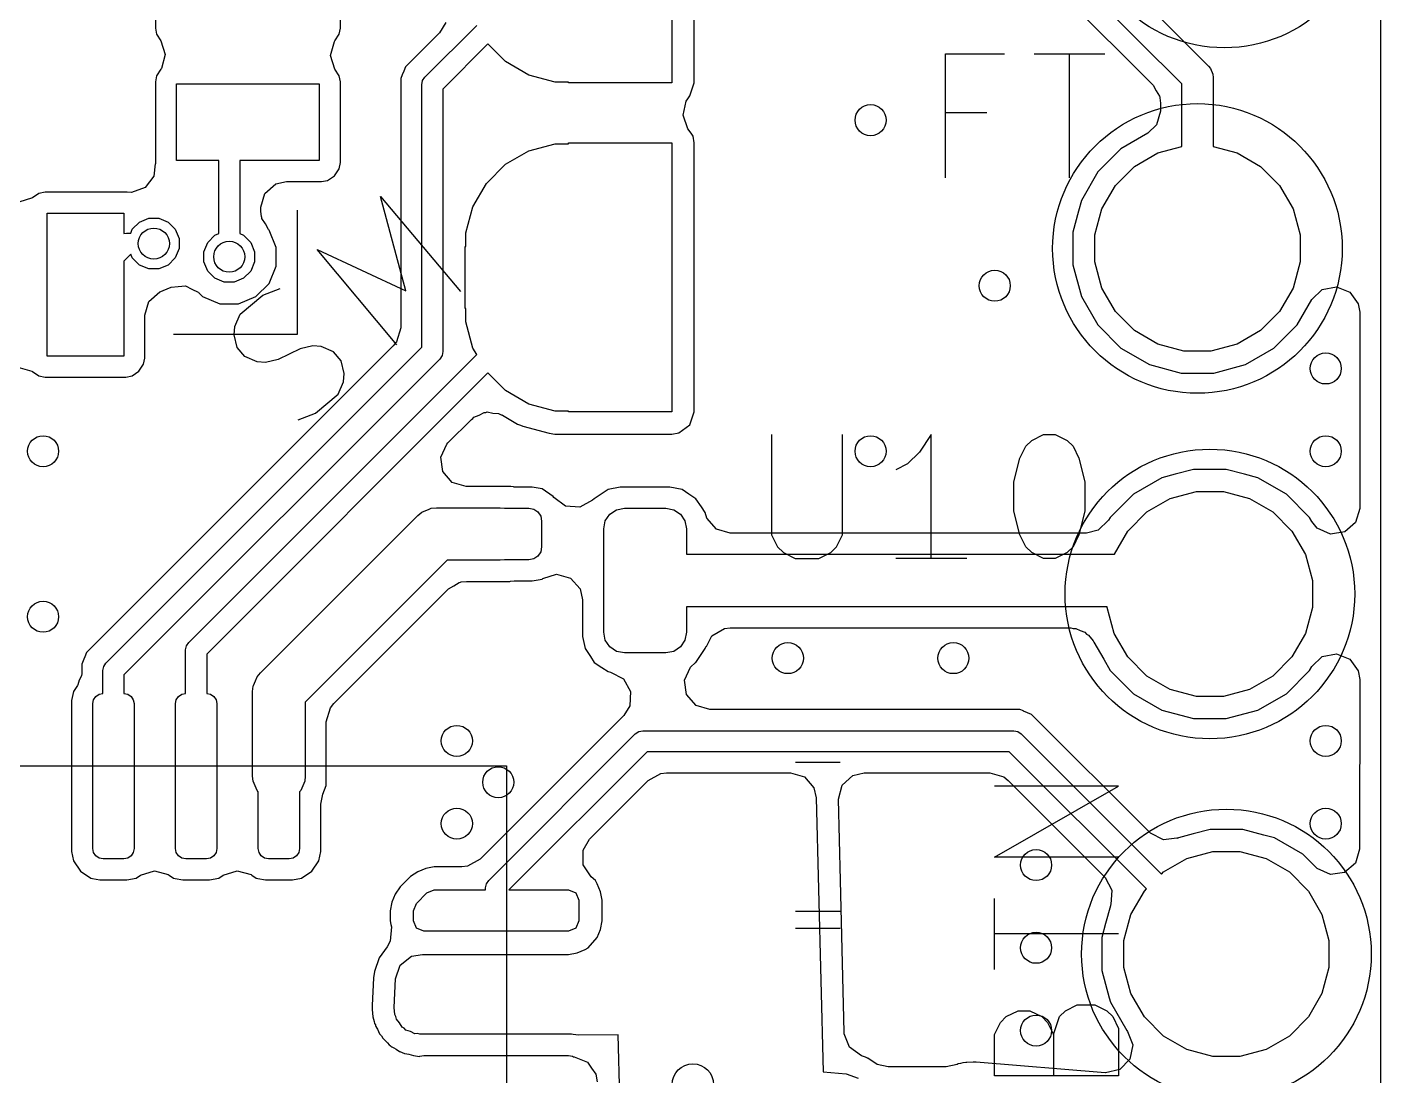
# Model space of a CAD drawing. Extents: x -28 to 25.3, y -6.8 to 48.4.
# Drawn here: x 18.71 to 25.25, y 10.62 to 15.69 of the extents above; entities that cross this region are included whole.
import ezdxf

# ---------------------------------------------------------------- set-up
doc = ezdxf.new("R2010")
doc.units = 0
doc.layers.add('BLACK', color=7, linetype='CONTINUOUS')

msp = doc.modelspace()

# ---------------------------------------------------------------- linework, layer by layer
at = {"layer": 'BLACK', "linetype": 'CONTINUOUS'}
for p, q in [((25.251147, 28.079981), (25.248473, 8.678275)), ((22.961454, 16.959184), (24.418214, 15.502423)), ((24.288132, 15.416979), (22.876008, 16.829102)), ((21.824331, 16.721502), (21.824331, 15.421502)), ((22.870037, 16.690683), (24.149713, 15.411007)), ((21.931431, 15.421502), (21.931431, 16.603002)), ((19.327232, 16.076561), (19.327232, 15.686452)), ((20.221432, 15.686447), (20.221431, 15.885087)), ((20.731048, 15.713947), (20.700618, 15.664024)), ((19.327232, 15.686452), (19.327233, 15.686444)), ((19.327233, 15.686444), (19.333155, 15.656668)), ((19.333155, 15.656668), (19.333156, 15.656665)), ((19.333156, 15.656665), (19.354052, 15.62539)), ((20.194593, 15.625365), (20.215508, 15.656665)), ((20.215508, 15.656665), (20.221432, 15.686447)), ((20.700618, 15.664024), (20.536307, 15.499712)), ((20.63001, 15.449023), (20.880236, 15.69925)), ((19.354052, 15.62539), (19.374929, 15.558716)), ((20.173734, 15.554289), (20.192219, 15.621669)), ((20.192219, 15.621669), (20.194593, 15.625365)), ((20.934723, 15.610052), (20.716731, 15.39206)), ((21.01995, 15.524825), (20.934723, 15.610052)), ((19.374929, 15.558716), (19.356444, 15.491336)), ((20.194611, 15.487615), (20.173734, 15.554289)), ((21.132989, 15.459562), (21.01995, 15.524825)), ((23.145873, 14.962731), (23.145873, 15.562731)), ((23.145873, 15.562731), (23.431587, 15.562731)), ((23.574444, 15.562731), (23.917302, 15.562731)), ((23.745873, 14.962731), (23.745873, 15.562731)), ((19.333155, 15.456339), (19.327232, 15.426561)), ((19.354052, 15.487614), (19.333155, 15.45634)), ((19.333155, 15.45634), (19.333155, 15.456339)), ((19.356444, 15.491336), (19.354052, 15.487614)), ((20.215508, 15.456339), (20.194611, 15.487615)), ((20.221431, 15.426556), (20.215508, 15.456339)), ((20.519847, 15.459973), (20.513031, 15.443516)), ((20.520455, 15.46144), (20.519847, 15.459973)), ((20.527388, 15.478178), (20.520455, 15.46144)), ((20.536307, 15.499712), (20.527388, 15.478178)), ((20.618998, 15.432542), (20.63001, 15.449023)), ((21.259068, 15.42578), (21.132989, 15.459562)), ((24.418214, 15.502423), (24.42769, 15.490876)), ((24.42769, 15.490876), (24.439068, 15.463408)), ((24.439068, 15.463408), (24.440532, 15.448542)), ((24.440532, 15.448542), (24.440532, 15.114294)), ((19.327232, 15.426561), (19.327232, 15.036452)), ((19.429332, 15.046502), (19.429332, 15.416502)), ((19.429332, 15.416502), (20.119332, 15.416502)), ((20.119332, 15.416502), (20.119332, 15.046502)), ((20.221432, 15.036447), (20.221431, 15.426556)), ((20.513031, 15.443516), (20.513031, 14.237797)), ((20.615131, 15.413102), (20.618998, 15.432542)), ((20.615131, 14.144143), (20.615131, 15.413102)), ((20.716731, 15.39206), (20.716731, 14.123101)), ((21.324331, 15.42578), (21.259068, 15.42578)), ((21.324331, 15.421502), (21.324331, 15.42578)), ((21.824331, 15.421502), (21.324331, 15.421502)), ((21.910977, 15.35855), (21.931431, 15.421502)), ((24.149713, 15.411007), (24.164416, 15.38408)), ((24.164416, 15.38408), (24.181009, 15.358261)), ((24.288132, 15.114294), (24.288132, 15.416979)), ((21.8776, 15.264965), (21.893426, 15.333019)), ((21.893426, 15.333019), (21.901081, 15.344931)), ((21.901081, 15.344931), (21.910973, 15.358548)), ((21.910973, 15.358548), (21.910977, 15.35855)), ((24.181009, 15.358261), (24.1819, 15.352061)), ((24.1819, 15.352061), (24.183198, 15.349684)), ((24.183198, 15.349684), (24.186032, 15.323326)), ((24.186032, 15.323326), (24.186032, 15.285397)), ((21.90108, 15.199159), (21.8776, 15.264965)), ((23.345873, 15.277017), (23.145873, 15.277017)), ((24.186032, 15.285397), (24.166347, 15.218358)), ((21.916445, 15.17801), (21.90108, 15.199159)), ((24.166347, 15.218358), (24.124032, 15.17801)), ((21.132989, 15.093442), (21.259068, 15.127224)), ((21.259068, 15.127224), (21.324331, 15.127224)), ((21.324331, 15.127224), (21.324331, 15.131502)), ((21.324331, 15.131502), (21.824331, 15.131502)), ((21.824331, 15.131502), (21.824331, 13.831502)), ((21.926189, 15.164598), (21.916445, 15.17801)), ((21.931431, 15.131502), (21.926189, 15.164598)), ((21.931431, 13.831502), (21.931431, 15.131502)), ((24.124032, 15.17801), (23.994637, 15.103305)), ((21.01995, 15.028179), (21.132989, 15.093442)), ((23.994632, 15.103301), (23.882533, 14.991202)), ((23.994637, 15.103305), (23.994632, 15.103301)), ((24.059951, 15.018179), (24.17299, 15.083442)), ((24.17299, 15.083442), (24.288132, 15.114294)), ((24.440532, 15.114294), (24.555674, 15.083442)), ((24.555674, 15.083442), (24.668713, 15.018179)), ((19.32561, 15.030172), (19.32026, 14.970529)), ((19.32783, 15.03039), (19.32561, 15.030172)), ((19.327232, 15.036452), (19.32783, 15.03039)), ((19.633532, 15.046502), (19.429332, 15.046502)), ((19.633532, 14.69316), (19.633532, 15.046502)), ((20.119332, 15.046502), (19.735132, 15.046502)), ((19.735132, 15.046502), (19.735132, 14.69316)), ((20.192942, 14.972892), (20.215508, 15.006665)), ((20.215508, 15.006665), (20.221432, 15.036447)), ((20.927654, 14.935883), (21.01995, 15.028179)), ((23.882531, 14.991199), (23.803265, 14.853905)), ((23.882533, 14.991202), (23.882531, 14.991199)), ((23.967655, 14.925883), (24.059951, 15.018179)), ((24.668713, 15.018179), (24.761009, 14.925883)), ((19.32026, 14.970529), (19.277385, 14.915361)), ((19.856917, 14.887442), (19.909721, 14.933197)), ((19.909721, 14.933197), (19.961232, 14.944403)), ((19.961232, 14.944403), (20.129383, 14.944403)), ((20.129383, 14.944403), (20.129386, 14.944403)), ((20.129386, 14.944403), (20.159169, 14.950326)), ((20.159169, 14.950326), (20.192942, 14.972892)), ((20.862391, 14.822844), (20.927654, 14.935883)), ((23.902392, 14.812844), (23.967655, 14.925883)), ((24.761009, 14.925883), (24.826272, 14.812844)), ((18.733221, 14.866782), (18.666543, 14.845905)), ((18.764494, 14.887678), (18.733221, 14.866782)), ((18.764497, 14.887679), (18.764494, 14.887678)), ((18.794273, 14.893601), (18.764497, 14.887679)), ((18.794281, 14.893602), (18.794273, 14.893601)), ((19.184388, 14.893602), (18.794281, 14.893602)), ((19.190451, 14.893005), (19.184388, 14.893602)), ((19.190512, 14.893634), (19.190451, 14.893005)), ((19.21149, 14.892131), (19.190512, 14.893634)), ((19.277385, 14.915361), (19.21149, 14.892131)), ((19.837232, 14.820403), (19.856917, 14.887442)), ((20.537907, 14.416174), (20.415635, 14.873036)), ((20.415635, 14.873036), (20.801308, 14.413409)), ((18.804332, 14.101502), (18.804332, 14.791502)), ((18.804332, 14.791502), (19.174332, 14.791502)), ((19.174332, 14.791502), (19.174332, 14.693279)), ((19.837232, 14.801132), (19.837232, 14.820403)), ((19.840066, 14.774774), (19.837232, 14.801132)), ((20.014332, 14.206502), (20.014332, 14.806502)), ((20.828609, 14.696765), (20.862391, 14.822844)), ((23.789239, 14.801558), (23.762232, 14.70077)), ((23.803265, 14.853905), (23.789239, 14.801558)), ((23.86861, 14.686765), (23.902392, 14.812844)), ((24.826272, 14.812844), (24.860054, 14.686765)), ((19.2157, 14.71465), (19.250188, 14.749138)), ((19.250188, 14.749138), (19.295248, 14.767802)), ((19.295248, 14.767802), (19.34402, 14.767802)), ((19.34402, 14.767802), (19.38908, 14.749138)), ((19.38908, 14.749138), (19.423568, 14.71465)), ((19.841363, 14.772398), (19.840066, 14.774774)), ((19.842255, 14.766197), (19.841363, 14.772398)), ((19.858847, 14.740379), (19.842255, 14.766197)), ((19.873551, 14.713451), (19.858847, 14.740379)), ((19.174332, 14.693279), (19.188034, 14.696004)), ((19.188034, 14.696004), (19.207977, 14.696004)), ((19.207977, 14.696004), (19.2157, 14.71465)), ((19.423568, 14.71465), (19.442232, 14.66959)), ((19.442232, 14.66959), (19.442232, 14.620818)), ((19.580398, 14.650948), (19.614886, 14.685436)), ((19.614886, 14.685436), (19.633532, 14.69316)), ((19.735132, 14.69316), (19.753778, 14.685436)), ((19.753778, 14.685436), (19.788266, 14.650948)), ((19.876858, 14.710144), (19.873551, 14.713451)), ((19.911432, 14.626675), (19.876858, 14.710144)), ((20.828609, 14.631502), (20.828609, 14.696765)), ((23.762232, 14.70077), (23.762232, 14.542234)), ((23.86861, 14.556239), (23.86861, 14.686765)), ((24.860054, 14.686765), (24.860054, 14.556239)), ((19.208298, 14.593627), (19.174332, 14.55966)), ((19.2157, 14.575758), (19.208298, 14.593627)), ((19.442232, 14.620818), (19.423568, 14.575758)), ((19.561734, 14.605888), (19.580398, 14.650948)), ((19.561734, 14.557116), (19.561734, 14.605888)), ((19.788266, 14.650948), (19.80693, 14.605888)), ((19.80693, 14.605888), (19.80693, 14.557116)), ((19.911432, 14.536329), (19.911432, 14.626675)), ((20.49489, 14.156294), (20.109217, 14.615921)), ((20.109217, 14.615921), (20.537907, 14.416174)), ((20.824331, 14.331502), (20.824331, 14.631502)), ((20.824331, 14.631502), (20.828609, 14.631502)), ((19.174332, 14.55966), (19.174332, 14.101502)), ((19.250188, 14.54127), (19.2157, 14.575758)), ((19.295248, 14.522606), (19.250188, 14.54127)), ((19.38908, 14.54127), (19.34402, 14.522606)), ((19.423568, 14.575758), (19.38908, 14.54127)), ((19.580398, 14.512056), (19.561734, 14.557116)), ((19.80693, 14.557116), (19.788266, 14.512056)), ((19.876858, 14.45286), (19.911432, 14.536329)), ((23.762232, 14.542234), (23.803265, 14.3891)), ((23.902392, 14.43016), (23.86861, 14.556239)), ((24.860054, 14.556239), (24.826272, 14.43016)), ((19.34402, 14.522606), (19.295248, 14.522606)), ((19.614886, 14.477568), (19.580398, 14.512056)), ((19.659946, 14.458904), (19.614886, 14.477568)), ((19.753778, 14.477568), (19.708718, 14.458904)), ((19.788266, 14.512056), (19.753778, 14.477568)), ((19.296117, 14.3658), (19.348921, 14.411555)), ((19.348921, 14.411555), (19.35321, 14.413417)), ((19.35321, 14.413417), (19.36459, 14.418104)), ((19.36459, 14.418104), (19.364807, 14.418104)), ((19.364807, 14.418104), (19.402704, 14.433802)), ((19.402704, 14.433802), (19.402868, 14.433869)), ((19.402868, 14.433869), (19.437294, 14.437501)), ((19.437294, 14.437501), (19.472106, 14.441243)), ((19.472106, 14.441243), (19.472223, 14.441185)), ((19.472223, 14.441185), (19.472352, 14.441198)), ((19.472352, 14.441198), (19.503508, 14.425524)), ((19.503508, 14.425524), (19.534585, 14.409968)), ((19.534585, 14.409968), (19.534753, 14.409806)), ((19.534753, 14.409806), (19.534768, 14.409798)), ((19.534768, 14.409798), (19.534776, 14.409783)), ((19.534776, 14.409783), (19.53777, 14.406896)), ((19.53777, 14.406896), (19.55569, 14.388976)), ((19.708718, 14.458904), (19.659946, 14.458904)), ((19.812974, 14.388976), (19.876858, 14.45286)), ((19.846573, 14.395536), (19.9306, 14.428745)), ((23.967655, 14.317121), (23.902392, 14.43016)), ((24.826272, 14.43016), (24.761009, 14.317121)), ((24.917362, 14.375181), (24.967926, 14.423395)), ((24.967926, 14.423395), (25.036533, 14.436619)), ((25.036533, 14.436619), (25.101398, 14.410652)), ((25.101398, 14.410652), (25.141928, 14.353738)), ((19.276432, 14.298761), (19.296117, 14.3658)), ((19.55569, 14.388976), (19.639159, 14.354402)), ((19.639159, 14.354402), (19.639161, 14.354402)), ((19.639161, 14.354402), (19.729503, 14.354402)), ((19.729503, 14.354402), (19.729505, 14.354402)), ((19.729505, 14.354402), (19.812974, 14.388976)), ((19.737138, 14.30371), (19.846573, 14.395536)), ((23.803265, 14.3891), (23.882532, 14.251804)), ((24.846132, 14.251804), (24.917362, 14.375181)), ((25.141928, 14.353738), (25.148748, 14.313163)), ((19.276432, 14.091447), (19.276432, 14.298761)), ((19.71173, 14.245092), (19.737138, 14.30371)), ((20.828609, 14.331502), (20.824331, 14.331502)), ((20.828609, 14.266239), (20.828609, 14.331502)), ((24.059951, 14.224825), (23.967655, 14.317121)), ((24.761009, 14.317121), (24.668713, 14.224825)), ((25.148748, 14.313163), (25.148618, 13.36396)), ((19.414332, 14.206502), (20.014332, 14.206502)), ((19.708208, 14.20484), (19.71173, 14.245092)), ((19.723052, 14.1427), (19.708208, 14.20484)), ((20.513031, 14.237797), (20.493346, 14.170758)), ((20.862391, 14.14016), (20.828609, 14.266239)), ((23.882532, 14.251804), (23.994634, 14.139702)), ((24.17299, 14.159562), (24.059951, 14.224825)), ((24.668713, 14.224825), (24.555674, 14.159562)), ((24.73403, 14.139702), (24.846132, 14.251804)), ((20.476712, 14.150116), (18.994711, 12.668116)), ((19.088411, 12.617423), (20.615131, 14.144143)), ((19.759783, 14.098926), (19.723052, 14.1427)), ((20.026705, 14.136414), (19.920792, 14.08484)), ((20.088845, 14.151258), (20.026705, 14.136414)), ((20.129097, 14.147736), (20.088845, 14.151258)), ((20.187715, 14.122328), (20.129097, 14.147736)), ((20.493346, 14.170758), (20.476712, 14.150116)), ((20.880236, 14.10925), (20.862391, 14.14016)), ((23.994634, 14.139702), (24.13193, 14.060435)), ((24.299069, 14.12578), (24.17299, 14.159562)), ((24.555674, 14.159562), (24.429595, 14.12578)), ((24.596734, 14.060435), (24.73403, 14.139702)), ((19.174332, 14.101502), (18.804332, 14.101502)), ((20.701852, 14.08718), (19.175132, 12.56046)), ((19.270508, 14.061665), (19.276432, 14.091447)), ((19.48841, 12.717423), (20.880236, 14.10925)), ((19.8184, 14.073518), (19.759783, 14.098926)), ((19.858653, 14.069996), (19.8184, 14.073518)), ((19.920792, 14.08484), (19.858653, 14.069996)), ((20.224445, 14.078554), (20.187715, 14.122328)), ((20.239289, 14.016414), (20.224445, 14.078554)), ((20.712864, 14.10366), (20.701852, 14.08718)), ((20.716731, 14.123101), (20.712864, 14.103661)), ((20.712864, 14.103661), (20.712864, 14.10366)), ((24.429595, 14.12578), (24.299069, 14.12578)), ((18.662116, 14.0471), (18.729497, 14.028616)), ((18.729497, 14.028616), (18.733205, 14.026233)), ((18.733205, 14.026233), (18.764495, 14.005326)), ((18.764495, 14.005326), (18.794277, 13.999402)), ((19.184386, 13.999403), (19.214169, 14.005326)), ((19.214169, 14.005326), (19.247942, 14.027892)), ((19.247942, 14.027892), (19.270508, 14.061665)), ((20.934723, 14.020052), (19.575131, 12.66046)), ((20.235768, 13.976162), (20.239289, 14.016414)), ((21.01995, 13.934825), (20.934723, 14.020052)), ((24.13193, 14.060435), (24.285064, 14.019402)), ((24.285064, 14.019402), (24.285066, 14.019402)), ((24.285066, 14.019402), (24.443598, 14.019402)), ((24.443598, 14.019402), (24.4436, 14.019402)), ((24.4436, 14.019402), (24.596734, 14.060435)), ((18.794277, 13.999402), (19.184386, 13.999403)), ((20.210359, 13.917544), (20.235768, 13.976162)), ((20.100924, 13.825718), (20.210359, 13.917544)), ((21.132989, 13.869562), (21.01995, 13.934825)), ((20.016898, 13.792508), (20.100924, 13.825718)), ((20.866052, 13.805663), (20.891712, 13.815811)), ((20.891712, 13.815811), (20.915934, 13.829037)), ((20.915934, 13.829037), (20.923743, 13.828479)), ((20.923743, 13.828479), (20.931025, 13.831358)), ((20.931025, 13.831358), (20.958101, 13.826022)), ((20.958101, 13.826022), (20.985626, 13.824053)), ((20.985626, 13.824053), (20.998239, 13.818111)), ((20.998239, 13.818111), (20.999576, 13.817847)), ((20.999576, 13.817847), (21.001056, 13.816784)), ((21.001056, 13.816784), (21.004291, 13.81526)), ((21.004291, 13.81526), (21.077788, 13.772826)), ((21.259068, 13.83578), (21.132989, 13.869562)), ((21.324331, 13.83578), (21.259068, 13.83578)), ((21.324331, 13.831502), (21.324331, 13.83578)), ((21.824331, 13.831502), (21.324331, 13.831502)), ((21.910977, 13.76855), (21.931431, 13.831502)), ((20.741327, 13.682267), (20.854615, 13.795555)), ((20.854615, 13.795555), (20.861484, 13.799305)), ((20.861484, 13.799305), (20.866052, 13.805663)), ((21.077788, 13.772826), (21.092661, 13.766665)), ((21.092661, 13.766665), (21.103605, 13.762131)), ((21.103605, 13.762131), (21.103618, 13.762126)), ((21.103618, 13.762126), (21.230785, 13.728051)), ((21.857427, 13.729644), (21.910977, 13.76855)), ((20.735312, 13.675805), (20.741327, 13.682267)), ((21.230785, 13.728051), (21.258505, 13.724402)), ((21.258505, 13.724402), (21.258508, 13.724402)), ((21.258508, 13.724402), (21.82433, 13.724402)), ((21.82433, 13.724402), (21.824331, 13.724402)), ((21.824331, 13.724402), (21.857427, 13.729644)), ((22.305873, 13.722731), (22.305873, 13.237017)), ((22.64873, 13.237017), (22.64873, 13.722731)), ((23.077301, 13.722731), (23.020158, 13.637017)), ((23.077301, 13.122731), (23.077301, 13.722731)), ((23.534444, 13.665588), (23.563016, 13.69416)), ((23.563016, 13.69416), (23.620158, 13.722731)), ((23.620158, 13.722731), (23.677301, 13.722731)), ((23.677301, 13.722731), (23.734444, 13.69416)), ((23.734444, 13.69416), (23.763016, 13.665588)), ((20.706287, 13.612249), (20.735312, 13.675805)), ((20.716231, 13.543091), (20.706287, 13.612249)), ((23.020158, 13.637017), (22.963015, 13.579874)), ((23.505873, 13.608445), (23.534444, 13.665588)), ((23.763016, 13.665588), (23.791587, 13.608445)), ((22.963015, 13.579874), (22.905872, 13.551302)), ((23.477301, 13.49416), (23.505873, 13.608445)), ((23.791587, 13.608445), (23.820158, 13.49416)), ((24.345064, 13.553602), (24.256583, 13.529893)), ((24.5036, 13.553602), (24.345064, 13.553602)), ((24.592081, 13.529893), (24.5036, 13.553602)), ((20.761986, 13.490287), (20.716231, 13.543091)), ((20.829025, 13.470602), (20.761986, 13.490287)), ((23.477301, 13.351302), (23.477301, 13.49416)), ((23.820158, 13.49416), (23.820158, 13.351302)), ((24.191929, 13.512569), (24.054635, 13.433303)), ((24.256583, 13.529893), (24.191929, 13.512569)), ((24.656735, 13.512569), (24.592081, 13.529893)), ((24.79403, 13.433302), (24.656734, 13.512569)), ((24.656734, 13.512569), (24.656735, 13.512569)), ((21.039903, 13.470602), (20.829025, 13.470602)), ((21.04523, 13.470602), (21.039903, 13.470602)), ((21.057576, 13.469952), (21.04523, 13.470602)), ((21.062171, 13.468602), (21.057576, 13.469952)), ((21.148045, 13.468602), (21.062171, 13.468602)), ((21.148049, 13.468602), (21.148045, 13.468602)), ((21.196051, 13.459054), (21.148049, 13.468602)), ((21.196058, 13.459051), (21.196051, 13.459054)), ((21.250502, 13.422673), (21.196058, 13.459051)), ((21.250578, 13.422597), (21.250502, 13.422673)), ((21.25394, 13.417847), (21.250578, 13.422597)), ((21.309872, 13.375974), (21.25394, 13.417847)), ((21.515476, 13.456877), (21.448626, 13.412209)), ((21.515477, 13.456877), (21.515476, 13.456877)), ((21.574423, 13.468602), (21.515477, 13.456877)), ((21.574428, 13.468602), (21.574423, 13.468602)), ((21.814236, 13.468602), (21.574428, 13.468602)), ((21.81424, 13.468602), (21.814236, 13.468602)), ((21.873187, 13.456877), (21.81424, 13.468602)), ((21.906517, 13.434606), (21.873187, 13.456877)), ((21.940038, 13.412208), (21.906517, 13.434606)), ((24.054632, 13.433301), (23.942533, 13.321202)), ((24.054635, 13.433303), (24.054632, 13.433301)), ((24.23299, 13.413442), (24.359069, 13.447224)), ((24.359069, 13.447224), (24.489595, 13.447224)), ((24.489595, 13.447224), (24.615674, 13.413442)), ((24.794031, 13.433301), (24.79403, 13.433302)), ((24.906132, 13.3212), (24.794031, 13.433301)), ((20.614756, 13.347099), (20.650112, 13.361744)), ((20.650112, 13.361744), (20.660536, 13.366062)), ((20.660536, 13.366062), (20.660537, 13.366062)), ((20.660537, 13.366062), (20.685313, 13.368502)), ((20.685313, 13.368502), (20.994332, 13.368502)), ((20.994332, 13.368502), (21.01464, 13.366502)), ((21.01464, 13.366502), (21.131832, 13.366502)), ((21.131832, 13.366502), (21.15575, 13.361744)), ((21.15575, 13.361744), (21.176026, 13.348196)), ((21.379563, 13.370987), (21.309872, 13.375974)), ((21.440888, 13.40447), (21.379563, 13.370987)), ((21.448626, 13.412209), (21.440888, 13.40447)), ((21.523621, 13.337213), (21.556064, 13.35889)), ((21.556064, 13.35889), (21.594332, 13.366502)), ((21.594332, 13.366502), (21.794332, 13.366502)), ((21.794332, 13.366502), (21.8326, 13.35889)), ((21.8326, 13.35889), (21.865043, 13.337213)), ((21.966814, 13.372135), (21.940038, 13.412208)), ((21.984706, 13.345358), (21.966814, 13.372135)), ((23.505873, 13.237017), (23.477301, 13.351302)), ((23.820158, 13.351302), (23.791587, 13.237017)), ((24.119951, 13.348179), (24.23299, 13.413442)), ((24.615674, 13.413442), (24.728713, 13.348179)), ((25.148618, 13.36396), (25.128924, 13.296923)), ((19.83453, 12.570325), (20.59551, 13.331304)), ((20.59551, 13.331304), (20.614755, 13.347098)), ((20.614755, 13.347098), (20.614756, 13.347099)), ((21.176026, 13.348196), (21.189574, 13.32792)), ((21.189574, 13.32792), (21.194332, 13.304002)), ((21.194332, 13.304002), (21.194332, 13.179002)), ((21.494332, 13.266502), (21.501944, 13.30477)), ((21.501944, 13.30477), (21.523621, 13.337213)), ((21.865043, 13.337213), (21.88672, 13.30477)), ((21.88672, 13.30477), (21.894332, 13.266502)), ((21.984734, 13.345289), (21.984706, 13.345358)), ((21.993519, 13.318091), (21.984734, 13.345289)), ((22.039274, 13.265287), (21.993519, 13.318091)), ((23.934682, 13.307603), (23.884115, 13.259387)), ((23.942531, 13.321199), (23.934682, 13.307603)), ((23.942533, 13.321202), (23.942531, 13.321199)), ((24.027655, 13.255883), (24.119951, 13.348179)), ((24.728713, 13.348179), (24.821009, 13.255883)), ((24.917231, 13.301976), (24.906132, 13.3212)), ((24.943402, 13.270275), (24.917231, 13.301976)), ((25.128924, 13.296923), (25.076114, 13.251176)), ((21.494332, 12.766502), (21.494332, 13.266502)), ((21.894332, 13.266502), (21.894332, 13.143502)), ((22.106313, 13.245602), (22.039274, 13.265287)), ((23.827294, 13.245602), (22.106313, 13.245602)), ((22.305873, 13.237017), (22.334444, 13.179874)), ((22.620158, 13.179874), (22.64873, 13.237017)), ((23.534444, 13.179874), (23.505873, 13.237017)), ((23.791587, 13.237017), (23.763016, 13.179874)), ((23.884115, 13.259387), (23.827294, 13.245602)), ((23.962772, 13.143502), (24.027655, 13.255883)), ((24.821009, 13.255883), (24.886272, 13.142844)), ((25.006954, 13.241242), (24.943402, 13.270275)), ((25.076114, 13.251176), (25.006954, 13.241242)), ((21.189574, 13.155084), (21.176026, 13.134808)), ((21.194332, 13.179002), (21.189574, 13.155084)), ((22.334444, 13.179874), (22.363016, 13.151302)), ((22.591587, 13.151302), (22.620158, 13.179874)), ((23.563016, 13.151302), (23.534444, 13.179874)), ((23.763016, 13.179874), (23.734444, 13.151302)), ((20.737918, 13.114502), (20.051333, 12.427917)), ((20.994332, 13.114502), (20.737918, 13.114502)), ((21.01464, 13.116502), (20.994332, 13.114502)), ((21.131832, 13.116502), (21.01464, 13.116502)), ((21.15575, 13.12126), (21.131832, 13.116502)), ((21.176026, 13.134808), (21.15575, 13.12126)), ((21.894332, 13.143502), (23.962772, 13.143502)), ((22.363016, 13.151302), (22.420158, 13.122731)), ((22.420158, 13.122731), (22.534444, 13.122731)), ((22.534444, 13.122731), (22.591587, 13.151302)), ((23.248729, 13.122731), (22.905872, 13.122731)), ((23.620158, 13.122731), (23.563016, 13.151302)), ((23.677301, 13.122731), (23.620158, 13.122731)), ((23.734444, 13.151302), (23.677301, 13.122731)), ((24.886272, 13.142844), (24.920054, 13.016765)), ((21.148044, 13.014403), (21.196056, 13.023952)), ((21.196056, 13.023952), (21.199338, 13.026146)), ((21.199338, 13.026146), (21.266014, 13.047025)), ((21.266014, 13.047025), (21.333395, 13.028543)), ((21.333395, 13.028543), (21.380087, 12.976565)), ((20.189752, 12.421944), (20.743891, 12.976083)), ((20.743891, 12.976083), (20.770361, 12.990537)), ((20.770361, 12.990537), (20.795606, 13.007072)), ((20.795606, 13.007072), (20.802519, 13.008097)), ((20.802519, 13.008097), (20.805214, 13.009568)), ((20.805214, 13.009568), (20.830496, 13.012397)), ((20.830496, 13.012397), (20.831072, 13.012402)), ((20.831072, 13.012402), (21.039903, 13.012402)), ((21.039903, 13.012402), (21.044369, 13.014253)), ((21.044369, 13.014253), (21.061099, 13.014398)), ((21.061099, 13.014398), (21.061362, 13.014323)), ((21.061362, 13.014323), (21.062175, 13.014403)), ((21.062175, 13.014403), (21.148042, 13.014403)), ((21.148042, 13.014403), (21.148044, 13.014403)), ((21.380087, 12.976565), (21.392232, 12.923045)), ((24.920054, 13.016765), (24.920054, 12.886239)), ((21.392232, 12.923045), (21.392232, 12.746594)), ((23.92861, 12.889502), (21.894332, 12.889502)), ((21.894332, 12.889502), (21.894332, 12.766502)), ((23.92861, 12.886239), (23.92861, 12.889502)), ((23.962392, 12.76016), (23.92861, 12.886239)), ((24.920054, 12.886239), (24.886272, 12.76016)), ((21.501944, 12.728234), (21.494332, 12.766502)), ((21.894332, 12.766502), (21.88672, 12.728234)), ((22.017082, 12.749505), (22.077798, 12.784079)), ((22.077798, 12.784079), (22.106313, 12.787402)), ((22.106313, 12.787402), (23.75224, 12.787402)), ((23.75224, 12.787402), (23.763757, 12.78402)), ((23.763757, 12.78402), (23.775708, 12.785161)), ((23.775708, 12.785161), (23.796662, 12.774359)), ((23.796662, 12.774359), (23.819279, 12.767717)), ((23.819279, 12.767717), (23.828691, 12.757846)), ((19.473531, 12.681502), (19.477398, 12.700942)), ((19.477398, 12.700942), (19.48841, 12.717423)), ((21.392232, 12.746594), (21.403957, 12.687648)), ((21.523621, 12.695791), (21.501944, 12.728234)), ((21.556064, 12.674114), (21.523621, 12.695791)), ((21.865043, 12.695791), (21.8326, 12.674114)), ((21.88672, 12.728234), (21.865043, 12.695791)), ((21.984706, 12.687648), (21.989379, 12.698928)), ((21.989379, 12.698928), (21.990402, 12.698505)), ((21.990402, 12.698505), (22.017082, 12.749505)), ((23.828691, 12.757846), (23.837811, 12.753144)), ((23.837811, 12.753144), (23.859628, 12.725401)), ((23.859628, 12.725401), (23.863264, 12.719103)), ((23.863264, 12.719103), (23.863265, 12.7191)), ((23.863265, 12.7191), (23.911046, 12.63634)), ((24.027655, 12.647121), (23.962392, 12.76016)), ((24.886272, 12.76016), (24.821009, 12.647121)), ((18.981548, 12.636338), (18.971432, 12.611916)), ((18.986603, 12.648542), (18.981548, 12.636338)), ((18.994708, 12.668111), (18.986603, 12.648542)), ((18.994711, 12.668116), (18.994708, 12.668111)), ((19.473531, 12.471342), (19.473531, 12.681502)), ((19.575131, 12.66046), (19.575131, 12.471342)), ((21.403957, 12.687648), (21.403957, 12.687647)), ((21.403957, 12.687647), (21.42975, 12.649046)), ((21.42975, 12.649046), (21.448626, 12.620796)), ((21.594332, 12.666502), (21.556064, 12.674114)), ((21.794332, 12.666502), (21.594332, 12.666502)), ((21.8326, 12.674114), (21.794332, 12.666502)), ((21.940038, 12.620796), (21.984706, 12.687647)), ((21.984706, 12.687647), (21.984706, 12.687648)), ((23.911046, 12.63634), (23.942529, 12.581808)), ((24.119951, 12.554825), (24.027655, 12.647121)), ((24.821009, 12.647121), (24.728713, 12.554825)), ((24.917116, 12.600829), (24.967682, 12.649046)), ((24.967682, 12.649046), (25.036289, 12.66227)), ((25.036289, 12.66227), (25.101154, 12.636303)), ((25.101154, 12.636303), (25.141683, 12.57939)), ((18.971432, 12.567431), (18.969332, 12.556165)), ((18.971432, 12.611916), (18.971432, 12.567431)), ((19.073532, 12.581502), (19.077399, 12.600942)), ((19.073532, 12.471343), (19.073532, 12.581502)), ((19.077399, 12.600942), (19.088411, 12.617423)), ((19.818737, 12.55108), (19.83453, 12.570325)), ((21.448626, 12.620796), (21.485883, 12.595902)), ((21.485883, 12.595902), (21.515475, 12.576129)), ((21.515475, 12.576129), (21.515477, 12.576128)), ((21.515477, 12.576128), (21.527536, 12.57373)), ((21.527536, 12.57373), (21.589446, 12.541345)), ((21.884857, 12.53445), (21.913882, 12.598006)), ((21.913882, 12.598006), (21.938705, 12.619905)), ((21.938705, 12.619905), (21.939141, 12.620198)), ((21.939141, 12.620198), (21.940038, 12.620796)), ((23.942529, 12.581808), (23.942532, 12.581804)), ((23.942532, 12.581804), (24.054634, 12.469702)), ((24.79403, 12.469702), (24.906132, 12.581804)), ((24.906132, 12.581804), (24.917116, 12.600829)), ((25.141683, 12.57939), (25.148504, 12.538814)), ((18.950534, 12.509998), (18.931057, 12.480849)), ((18.951747, 12.51185), (18.950534, 12.509998)), ((18.95849, 12.534817), (18.951747, 12.51185)), ((18.969332, 12.556165), (18.95849, 12.534817)), ((19.175132, 12.56046), (19.175132, 12.471343)), ((19.797333, 12.480522), (19.799773, 12.505298)), ((19.799773, 12.505298), (19.80172, 12.509998)), ((19.80172, 12.509998), (19.810564, 12.531349)), ((19.810564, 12.531349), (19.818736, 12.551079)), ((19.818736, 12.551079), (19.818737, 12.55108)), ((21.589446, 12.541345), (21.624021, 12.48063)), ((21.894801, 12.465292), (21.884857, 12.53445)), ((24.23299, 12.489562), (24.119951, 12.554825)), ((24.728713, 12.554825), (24.615674, 12.489562)), ((25.148504, 12.538814), (25.148391, 11.718286)), ((18.931055, 12.480845), (18.922232, 12.436488)), ((18.922232, 12.436488), (18.922232, 11.706524)), ((18.931057, 12.480849), (18.931055, 12.480845)), ((19.024332, 12.421502), (19.028138, 12.440636)), ((19.028138, 12.440636), (19.038977, 12.456857)), ((19.038977, 12.456857), (19.055198, 12.467696)), ((19.055198, 12.467696), (19.073532, 12.471343)), ((19.175132, 12.471343), (19.193466, 12.467696)), ((19.193466, 12.467696), (19.209687, 12.456857)), ((19.209687, 12.456857), (19.220526, 12.440636)), ((19.220526, 12.440636), (19.224332, 12.421502)), ((19.424331, 12.421501), (19.428137, 12.440635)), ((19.428137, 12.440635), (19.438976, 12.456856)), ((19.438976, 12.456856), (19.455197, 12.467695)), ((19.455197, 12.467695), (19.473531, 12.471342)), ((19.575131, 12.471342), (19.593465, 12.467695)), ((19.593465, 12.467695), (19.609686, 12.456856)), ((19.609686, 12.456856), (19.620525, 12.440635)), ((19.620525, 12.440635), (19.624331, 12.421501)), ((19.797333, 12.071503), (19.797333, 12.480522)), ((21.624021, 12.48063), (21.620282, 12.41086)), ((21.940556, 12.412488), (21.894801, 12.465292)), ((24.054634, 12.469702), (24.19193, 12.390435)), ((24.359069, 12.45578), (24.23299, 12.489562)), ((24.489595, 12.45578), (24.359069, 12.45578)), ((24.615674, 12.489562), (24.489595, 12.45578)), ((24.656734, 12.390435), (24.79403, 12.469702)), ((19.024332, 11.721502), (19.024332, 12.421502)), ((19.224332, 12.421502), (19.224332, 11.721502)), ((19.424331, 11.721501), (19.424331, 12.421501)), ((19.624331, 12.421501), (19.624331, 11.721501)), ((20.051333, 12.427917), (20.051333, 12.071503)), ((20.153433, 12.334263), (20.173118, 12.401302)), ((20.173118, 12.401302), (20.189752, 12.421944)), ((21.620282, 12.41086), (21.591026, 12.364431)), ((22.007595, 12.392803), (21.940556, 12.412488)), ((23.506345, 12.392803), (22.007595, 12.392803)), ((23.506346, 12.392803), (23.506345, 12.392803)), ((23.522801, 12.385988), (23.506346, 12.392803)), ((23.522804, 12.385986), (23.522801, 12.385988)), ((23.562542, 12.369526), (23.522804, 12.385986)), ((23.562543, 12.369525), (23.562542, 12.369526)), ((24.133842, 11.798226), (23.562543, 12.369525)), ((24.19193, 12.390435), (24.345064, 12.349402)), ((24.5036, 12.349402), (24.656734, 12.390435)), ((20.153433, 12.025932), (20.153433, 12.334263)), ((21.591026, 12.364431), (20.896516, 11.669921)), ((24.345064, 12.349402), (24.345066, 12.349402)), ((24.345066, 12.349402), (24.503598, 12.349402)), ((24.503598, 12.349402), (24.5036, 12.349402)), ((20.93841, 11.567423), (21.646811, 12.275824)), ((21.646811, 12.275824), (21.663291, 12.286836)), ((21.663291, 12.286836), (21.663292, 12.286836)), ((21.663292, 12.286836), (21.682732, 12.290703)), ((21.682732, 12.290703), (23.475931, 12.290703)), ((23.475931, 12.290703), (23.495371, 12.286836)), ((23.495371, 12.286836), (23.511852, 12.275824)), ((23.511852, 12.275824), (24.189724, 11.597952)), ((21.703774, 12.189103), (21.036173, 11.521502)), ((23.454889, 12.189103), (21.703774, 12.189103)), ((24.117882, 11.52611), (23.454889, 12.189103)), ((18.024332, 12.121502), (21.024332, 12.121502)), ((21.024332, 12.121502), (21.024332, 9.871503)), ((22.637167, 12.136503), (22.421495, 12.136503)), ((19.799773, 12.046727), (19.797333, 12.071503)), ((19.818736, 12.000946), (19.799773, 12.046727)), ((20.048893, 12.046727), (20.02993, 12.000946)), ((20.051333, 12.071503), (20.048893, 12.046727)), ((21.425812, 11.766751), (21.709746, 12.050685)), ((21.709746, 12.050685), (21.771069, 12.084169)), ((21.771069, 12.084169), (21.797427, 12.087003)), ((21.797427, 12.087003), (22.397665, 12.087003)), ((22.397665, 12.087003), (22.464704, 12.067318)), ((22.464704, 12.067318), (22.510459, 12.014514)), ((22.646934, 12.027447), (22.698592, 12.074492)), ((22.698592, 12.074492), (22.752872, 12.087003)), ((22.752872, 12.087003), (23.361235, 12.087003)), ((23.361235, 12.087003), (23.428274, 12.067318)), ((23.428274, 12.067318), (23.448916, 12.050684)), ((23.448916, 12.050684), (23.917608, 11.581992)), ((19.824333, 11.995349), (19.818736, 12.000946)), ((19.824333, 11.721503), (19.824333, 11.995349)), ((20.02993, 12.000946), (20.024333, 11.995349)), ((20.024333, 11.995349), (20.024333, 11.721503)), ((20.126432, 11.936084), (20.135872, 11.983539)), ((20.135872, 11.983539), (20.153433, 12.025932)), ((22.510459, 12.014514), (22.521626, 11.966066)), ((22.62891, 11.959942), (22.646934, 12.027447)), ((23.383103, 11.680187), (23.983103, 12.023044)), ((23.983103, 12.023044), (23.383103, 12.023044)), ((20.126433, 11.706522), (20.126432, 11.936084)), ((22.521626, 11.966066), (22.554332, 10.641502)), ((22.638611, 11.567044), (22.62891, 11.959942)), ((24.13702, 11.795158), (24.133842, 11.798226)), ((24.199497, 11.763879), (24.13702, 11.795158)), ((24.342793, 11.791557), (24.271925, 11.772568)), ((24.425064, 11.813602), (24.342793, 11.791557)), ((24.5836, 11.813602), (24.425064, 11.813602)), ((24.685689, 11.786247), (24.5836, 11.813602)), ((24.736735, 11.772569), (24.685689, 11.786247)), ((19.028138, 11.702368), (19.024332, 11.721502)), ((19.224332, 11.721502), (19.220526, 11.702368)), ((19.428137, 11.702367), (19.424331, 11.721501)), ((19.624331, 11.721501), (19.620525, 11.702367)), ((19.828139, 11.702369), (19.824333, 11.721503)), ((20.024333, 11.721503), (20.020527, 11.702369)), ((21.394271, 11.713154), (21.425812, 11.766751)), ((24.263988, 11.770808), (24.199497, 11.763879)), ((24.26408, 11.770465), (24.263988, 11.770808)), ((24.266272, 11.771053), (24.26408, 11.770465)), ((24.268967, 11.771342), (24.266272, 11.771053)), ((24.271925, 11.772568), (24.268967, 11.771342)), ((24.87403, 11.693302), (24.736734, 11.772569)), ((24.736734, 11.772569), (24.736735, 11.772569)), ((25.148391, 11.718286), (25.128697, 11.651249)), ((18.922232, 11.706524), (18.931057, 11.662155)), ((18.931057, 11.662155), (18.931059, 11.662151)), ((18.931059, 11.662151), (18.964673, 11.611845)), ((19.038977, 11.686147), (19.028138, 11.702368)), ((19.055198, 11.675308), (19.038977, 11.686147)), ((19.074332, 11.671502), (19.055198, 11.675308)), ((19.174332, 11.671502), (19.074332, 11.671502)), ((19.193466, 11.675308), (19.174332, 11.671502)), ((19.209687, 11.686147), (19.193466, 11.675308)), ((19.220526, 11.702368), (19.209687, 11.686147)), ((19.438976, 11.686146), (19.428137, 11.702367)), ((19.455197, 11.675307), (19.438976, 11.686146)), ((19.474331, 11.671501), (19.455197, 11.675307)), ((19.574331, 11.671501), (19.474331, 11.671501)), ((19.593465, 11.675307), (19.574331, 11.671501)), ((19.609686, 11.686146), (19.593465, 11.675307)), ((19.620525, 11.702367), (19.609686, 11.686146)), ((19.838978, 11.686148), (19.828139, 11.702369)), ((19.855199, 11.675309), (19.838978, 11.686148)), ((19.874333, 11.671503), (19.855199, 11.675309)), ((19.974333, 11.671503), (19.874333, 11.671503)), ((19.993467, 11.675309), (19.974333, 11.671503)), ((20.009688, 11.686148), (19.993467, 11.675309)), ((20.020527, 11.702369), (20.009688, 11.686148)), ((20.083991, 11.611845), (20.117608, 11.662156)), ((20.117608, 11.662156), (20.126433, 11.706522)), ((20.896516, 11.669921), (20.835193, 11.636436)), ((21.394771, 11.643286), (21.394271, 11.713154)), ((23.983103, 11.680187), (23.383103, 11.680187)), ((24.199951, 11.608179), (24.31299, 11.673442)), ((24.31299, 11.673442), (24.439069, 11.707224)), ((24.439069, 11.707224), (24.569595, 11.707224)), ((24.569595, 11.707224), (24.695674, 11.673442)), ((24.695674, 11.673442), (24.808713, 11.608179)), ((24.874031, 11.693301), (24.87403, 11.693302)), ((24.93671, 11.630622), (24.874031, 11.693301)), ((25.128697, 11.651249), (25.075887, 11.605502)), ((18.964673, 11.611845), (18.964674, 11.611844)), ((18.964674, 11.611844), (19.014985, 11.578227)), ((19.233679, 11.578227), (19.255439, 11.592768)), ((19.255439, 11.592768), (19.322117, 11.613645)), ((19.322117, 11.613645), (19.389497, 11.595161)), ((19.389497, 11.595161), (19.393208, 11.592776)), ((19.393208, 11.592776), (19.414984, 11.578226)), ((19.633678, 11.578226), (19.65544, 11.592768)), ((19.65544, 11.592768), (19.722116, 11.613647)), ((19.722116, 11.613647), (19.789497, 11.595164)), ((19.789497, 11.595164), (19.79321, 11.592778)), ((19.79321, 11.592778), (19.814986, 11.578228)), ((20.03368, 11.578228), (20.083991, 11.611845)), ((20.560413, 11.586118), (20.509715, 11.53542)), ((20.56042, 11.586124), (20.560413, 11.586118)), ((20.595167, 11.609342), (20.56042, 11.586124)), ((20.63405, 11.625448), (20.595167, 11.609342)), ((20.634062, 11.625452), (20.63405, 11.625448)), ((20.675038, 11.633602), (20.634062, 11.625452)), ((20.808835, 11.633602), (20.675038, 11.633602)), ((20.835193, 11.636436), (20.808835, 11.633602)), ((21.432963, 11.584782), (21.394771, 11.643286)), ((21.45454, 11.566353), (21.432963, 11.584782)), ((24.189724, 11.597952), (24.199951, 11.608179)), ((24.808713, 11.608179), (24.901009, 11.515883)), ((24.943175, 11.624601), (24.93671, 11.630622)), ((25.006727, 11.595568), (24.943175, 11.624601)), ((25.075887, 11.605502), (25.006727, 11.595568)), ((19.014985, 11.578227), (19.014987, 11.578227)), ((19.014987, 11.578227), (19.014989, 11.578226)), ((19.014989, 11.578226), (19.022395, 11.576753)), ((19.022395, 11.576753), (19.059351, 11.569402)), ((19.059351, 11.569402), (19.189312, 11.569403)), ((19.189312, 11.569403), (19.233679, 11.578227)), ((19.414984, 11.578226), (19.414986, 11.578226)), ((19.414986, 11.578226), (19.414988, 11.578225)), ((19.414988, 11.578225), (19.422389, 11.576753)), ((19.422389, 11.576753), (19.45935, 11.569401)), ((19.45935, 11.569401), (19.589311, 11.569402)), ((19.589311, 11.569402), (19.633678, 11.578226)), ((19.814986, 11.578228), (19.814988, 11.578228)), ((19.814988, 11.578228), (19.81499, 11.578227)), ((19.81499, 11.578227), (19.822401, 11.576753)), ((19.822401, 11.576753), (19.859352, 11.569403)), ((19.859352, 11.569403), (19.989313, 11.569404)), ((19.989313, 11.569404), (20.03368, 11.578228)), ((20.509709, 11.535413), (20.486491, 11.500666)), ((20.509715, 11.53542), (20.509709, 11.535413)), ((20.639687, 11.506857), (20.675042, 11.521502)), ((20.675042, 11.521502), (20.923531, 11.521502)), ((20.923531, 11.531502), (20.927398, 11.550942)), ((20.923531, 11.521502), (20.923531, 11.531502)), ((20.927398, 11.550942), (20.93841, 11.567423)), ((21.036173, 11.521502), (21.324331, 11.521502)), ((21.324331, 11.521502), (21.359686, 11.506857)), ((21.46217, 11.551378), (21.45454, 11.566353)), ((21.478279, 11.512487), (21.46217, 11.551378)), ((22.656708, 10.834083), (22.638611, 11.567044)), ((23.917608, 11.581992), (23.951093, 11.520669)), ((23.951093, 11.520669), (23.946109, 11.450977)), ((24.107655, 11.515883), (24.117882, 11.52611)), ((20.470381, 11.461771), (20.462231, 11.420795)), ((20.470385, 11.461783), (20.470381, 11.461771)), ((20.486491, 11.500666), (20.470385, 11.461783)), ((20.574331, 11.420791), (20.588976, 11.456146)), ((20.588976, 11.456146), (20.639687, 11.506857)), ((21.359686, 11.506857), (21.374331, 11.471502)), ((21.374331, 11.471502), (21.374331, 11.371502)), ((21.486431, 11.471502), (21.478279, 11.512487)), ((21.486431, 11.371502), (21.486431, 11.471502)), ((23.383103, 11.137329), (23.383103, 11.480186)), ((24.042392, 11.402844), (24.107655, 11.515883)), ((24.901009, 11.515883), (24.966272, 11.402844)), ((20.462231, 11.420795), (20.462231, 11.420792)), ((20.462231, 11.420792), (20.462231, 11.420791)), ((20.462231, 11.420791), (20.462231, 11.371502)), ((20.574331, 11.371502), (20.574331, 11.420791)), ((22.637167, 11.416503), (22.421495, 11.416503)), ((23.943266, 11.443909), (23.920324, 11.358291)), ((23.944492, 11.446867), (23.943266, 11.443909)), ((23.946109, 11.450977), (23.944492, 11.446867)), ((24.00861, 11.276765), (24.042392, 11.402844)), ((24.966272, 11.402844), (25.000054, 11.276765)), ((20.467987, 11.342564), (20.461758, 11.272972)), ((20.462231, 11.371502), (20.46557, 11.354717)), ((20.46557, 11.354717), (20.467987, 11.342564)), ((20.588976, 11.336147), (20.574331, 11.371502)), ((20.624331, 11.321502), (20.588976, 11.336147)), ((21.324331, 11.321502), (20.624331, 11.321502)), ((21.359686, 11.336147), (21.324331, 11.321502)), ((21.374331, 11.371502), (21.359686, 11.336147)), ((21.46217, 11.291626), (21.478279, 11.330517)), ((21.478279, 11.330517), (21.486431, 11.371502)), ((22.421496, 11.336503), (22.637167, 11.336502)), ((23.920324, 11.358291), (23.902232, 11.29077)), ((20.461758, 11.272972), (20.447377, 11.246448)), ((21.419182, 11.241293), (21.46217, 11.291626)), ((23.983103, 11.308758), (23.383103, 11.308758)), ((23.902232, 11.29077), (23.902232, 11.132234)), ((24.00861, 11.146239), (24.00861, 11.276765)), ((25.000054, 11.276765), (25.000054, 11.146239)), ((20.409329, 11.193017), (20.386478, 11.126995)), ((20.447377, 11.246448), (20.409329, 11.193017)), ((20.510539, 11.157988), (20.56546, 11.201179)), ((20.56546, 11.201179), (20.61824, 11.208685)), ((20.61824, 11.208685), (20.61824, 11.209402)), ((20.61824, 11.209402), (20.623287, 11.209402)), ((20.623287, 11.209402), (20.623716, 11.209463)), ((20.623716, 11.209463), (20.624327, 11.209403)), ((20.624327, 11.209403), (20.624331, 11.209402)), ((20.624331, 11.209402), (20.624335, 11.209402)), ((20.624335, 11.209402), (21.324332, 11.209402)), ((21.324332, 11.209403), (21.365316, 11.217554)), ((21.324332, 11.209402), (21.324332, 11.209403)), ((21.365316, 11.217554), (21.404207, 11.233663)), ((21.404207, 11.233663), (21.419182, 11.241293)), ((20.386477, 11.126992), (20.380708, 11.097062)), ((20.386478, 11.126995), (20.386477, 11.126992)), ((20.487687, 11.091962), (20.510539, 11.157988)), ((23.902232, 11.132234), (23.937706, 10.999846)), ((24.042392, 11.02016), (24.00861, 11.146239)), ((25.000054, 11.146239), (24.966272, 11.02016)), ((20.380708, 11.097062), (20.374332, 10.963184)), ((20.481093, 10.953496), (20.487687, 11.091962)), ((23.937706, 10.999846), (23.943265, 10.9791)), ((24.107655, 10.907121), (24.042392, 11.02016)), ((24.966272, 11.02016), (24.901009, 10.907121)), ((20.374332, 10.963184), (20.374332, 10.949417)), ((20.374332, 10.949417), (20.374478, 10.943304)), ((20.374478, 10.943304), (20.377833, 10.908184)), ((20.484449, 10.918367), (20.481093, 10.953496)), ((23.440246, 10.908758), (23.497389, 10.937329)), ((23.497389, 10.937329), (23.554532, 10.937329)), ((23.554532, 10.937329), (23.611674, 10.908758)), ((23.697389, 10.908758), (23.72596, 10.937329)), ((23.72596, 10.937329), (23.783103, 10.965901)), ((23.783103, 10.965901), (23.868817, 10.965901)), ((23.868817, 10.965901), (23.92596, 10.937329)), ((23.92596, 10.937329), (23.954532, 10.908758)), ((23.943265, 10.9791), (24.022533, 10.841802)), ((20.377833, 10.908184), (20.377834, 10.908182)), ((20.377834, 10.908182), (20.385193, 10.885163)), ((20.385193, 10.885163), (20.386995, 10.875818)), ((20.386995, 10.875818), (20.390462, 10.86868)), ((20.390462, 10.86868), (20.391698, 10.864816)), ((20.391698, 10.864816), (20.391699, 10.864814)), ((20.391699, 10.864814), (20.393529, 10.861645)), ((20.489577, 10.909485), (20.484449, 10.918367)), ((20.492159, 10.896092), (20.489577, 10.909485)), ((20.507594, 10.878279), (20.492159, 10.896092)), ((20.519384, 10.857859), (20.507594, 10.878279)), ((23.383103, 10.823044), (23.411674, 10.880186)), ((23.411674, 10.880186), (23.440246, 10.908758)), ((23.611674, 10.908758), (23.640246, 10.880186)), ((23.640246, 10.880186), (23.668817, 10.823044)), ((23.668817, 10.823044), (23.697389, 10.908758)), ((23.954532, 10.908758), (23.983103, 10.851615)), ((24.199951, 10.814825), (24.107655, 10.907121)), ((24.901009, 10.907121), (24.808713, 10.814825)), ((20.393529, 10.861645), (20.39767, 10.853844)), ((20.39767, 10.853844), (20.400446, 10.84813)), ((20.400446, 10.84813), (20.411218, 10.825957)), ((20.411218, 10.825957), (20.411222, 10.825952)), ((20.411222, 10.825952), (20.412201, 10.824822)), ((20.412201, 10.824822), (20.412456, 10.824528)), ((20.412456, 10.824528), (20.419956, 10.815873)), ((20.419956, 10.815873), (20.426634, 10.804307)), ((20.426634, 10.804307), (20.445877, 10.78596)), ((20.530054, 10.852359), (20.519384, 10.857859)), ((20.537914, 10.843288), (20.530054, 10.852359)), ((20.560532, 10.836647), (20.537914, 10.843288)), ((20.581487, 10.825844), (20.560532, 10.836647)), ((20.593435, 10.826986), (20.581487, 10.825844)), ((20.604953, 10.823603), (20.593435, 10.826986)), ((21.339319, 10.823603), (20.604953, 10.823603)), ((21.346794, 10.822116), (21.339319, 10.823603)), ((21.372112, 10.81974), (21.346794, 10.822116)), ((21.564331, 10.821503), (21.372112, 10.81974)), ((21.564331, 10.821502), (21.564331, 10.821503)), ((21.564332, 10.821502), (21.564331, 10.821502)), ((21.571747, 10.517462), (21.564332, 10.821502)), ((22.657207, 10.825628), (22.656708, 10.834083)), ((22.683046, 10.760712), (22.657207, 10.825628)), ((23.383103, 10.623044), (23.383103, 10.823044)), ((23.668817, 10.823044), (23.668817, 10.623044)), ((23.983103, 10.851615), (23.983103, 10.623044)), ((24.022533, 10.841802), (24.026267, 10.836936)), ((24.026267, 10.836936), (24.051462, 10.771767)), ((24.31299, 10.749562), (24.199951, 10.814825)), ((24.808713, 10.814825), (24.695674, 10.749562)), ((20.445877, 10.78596), (20.449113, 10.782225)), ((20.449113, 10.782225), (20.449113, 10.782224)), ((20.449113, 10.782224), (20.456973, 10.773153)), ((20.456973, 10.773153), (20.456976, 10.773151)), ((20.456976, 10.773151), (20.461978, 10.768817)), ((20.461978, 10.768817), (20.464933, 10.766493)), ((20.464933, 10.766493), (20.47031, 10.762665)), ((20.47031, 10.762665), (20.470313, 10.762662)), ((20.470313, 10.762662), (20.480145, 10.757594)), ((20.480145, 10.757594), (20.490349, 10.751704)), ((20.490349, 10.751704), (20.507741, 10.740526)), ((20.507741, 10.740526), (20.509184, 10.740103)), ((20.509184, 10.740103), (20.531074, 10.731339)), ((22.739879, 10.72007), (22.683046, 10.760712)), ((24.051462, 10.771767), (24.037424, 10.703322)), ((24.439069, 10.71578), (24.31299, 10.749562)), ((24.695674, 10.749562), (24.569595, 10.71578)), ((20.531074, 10.731339), (20.532411, 10.73065)), ((20.532411, 10.73065), (20.552699, 10.726742)), ((20.552699, 10.726742), (20.564169, 10.723958)), ((20.564169, 10.723958), (20.574771, 10.720844)), ((20.574771, 10.720844), (20.603683, 10.716686)), ((20.603683, 10.716686), (20.605197, 10.717697)), ((20.605197, 10.717697), (20.624331, 10.721503)), ((20.624331, 10.721503), (21.324331, 10.721503)), ((21.324331, 10.721503), (21.343465, 10.717697)), ((21.343465, 10.717697), (21.348407, 10.714395)), ((21.348407, 10.714395), (21.350855, 10.714165)), ((21.350855, 10.714165), (21.383082, 10.701179)), ((21.383082, 10.701179), (21.415276, 10.688353)), ((21.415276, 10.688353), (21.415424, 10.688146)), ((21.415424, 10.688146), (21.415661, 10.68805)), ((21.415661, 10.68805), (21.435716, 10.659752)), ((22.76001, 10.713058), (22.739879, 10.72007)), ((22.769928, 10.708118), (22.76001, 10.713058)), ((22.770336, 10.707508), (22.769928, 10.708118)), ((22.815755, 10.67716), (22.770336, 10.707508)), ((22.869331, 10.666503), (22.815755, 10.67716)), ((23.202907, 10.67716), (23.149331, 10.666503)), ((23.207925, 10.680514), (23.202907, 10.67716)), ((23.218255, 10.682568), (23.207925, 10.680514)), ((23.218318, 10.682583), (23.218255, 10.682568)), ((23.230438, 10.684993), (23.218318, 10.682583)), ((23.245144, 10.686869), (23.230438, 10.684993)), ((23.245154, 10.68687), (23.245144, 10.686869)), ((23.245157, 10.68687), (23.245154, 10.68687)), ((23.248889, 10.687086), (23.245157, 10.68687)), ((23.279413, 10.688844), (23.248889, 10.687086)), ((23.279419, 10.688844), (23.279413, 10.688844)), ((23.294243, 10.688667), (23.279419, 10.688844)), ((23.294283, 10.688666), (23.294243, 10.688667)), ((23.917822, 10.637859), (23.294283, 10.688666)), ((24.037424, 10.703322), (23.988611, 10.653332)), ((24.569595, 10.71578), (24.439069, 10.71578)), ((21.435716, 10.659752), (21.455901, 10.631508)), ((21.455901, 10.631508), (21.455958, 10.63119)), ((21.455958, 10.63119), (21.456061, 10.631045)), ((21.456061, 10.631045), (21.456086, 10.630488)), ((21.456086, 10.630488), (21.462753, 10.593777)), ((22.554332, 10.641502), (22.665958, 10.632407)), ((22.665958, 10.632407), (22.724779, 10.611919)), ((23.149331, 10.666503), (22.869331, 10.666503)), ((23.983103, 10.623044), (23.383103, 10.623044)), ((23.920519, 10.637668), (23.917822, 10.637859)), ((23.988611, 10.653332), (23.920519, 10.637668))]:
    msp.add_line(p, q, dxfattribs=at)
at = {"layer": 'BLACK'}
for centre, radius in [((24.494332, 16.291502), 0.7), ((22.784332, 15.241502), 0.075), ((24.364332, 14.621502), 0.7), ((19.319634, 14.645204), 0.075), ((19.684332, 14.581502), 0.075), ((23.384332, 14.441502), 0.075), ((24.984332, 14.041502), 0.075), ((18.784332, 13.641502), 0.075), ((22.784332, 13.641502), 0.075), ((24.984332, 13.641502), 0.075), ((24.424332, 12.951502), 0.7), ((18.784332, 12.841502), 0.075), ((22.384332, 12.641502), 0.075), ((23.184332, 12.641502), 0.075), ((20.784332, 12.241502), 0.075), ((24.984332, 12.241502), 0.075), ((20.984332, 12.041502), 0.075), ((20.784332, 11.841502), 0.075), ((24.504332, 11.211502), 0.7), ((24.984332, 11.841502), 0.075), ((23.584332, 11.641502), 0.075), ((23.584332, 11.241502), 0.075), ((23.584332, 10.841502), 0.075), ((21.925332, 10.580502), 0.1)]:
    msp.add_circle(centre, radius, dxfattribs=at)

doc.saveas('drawing.dxf')
